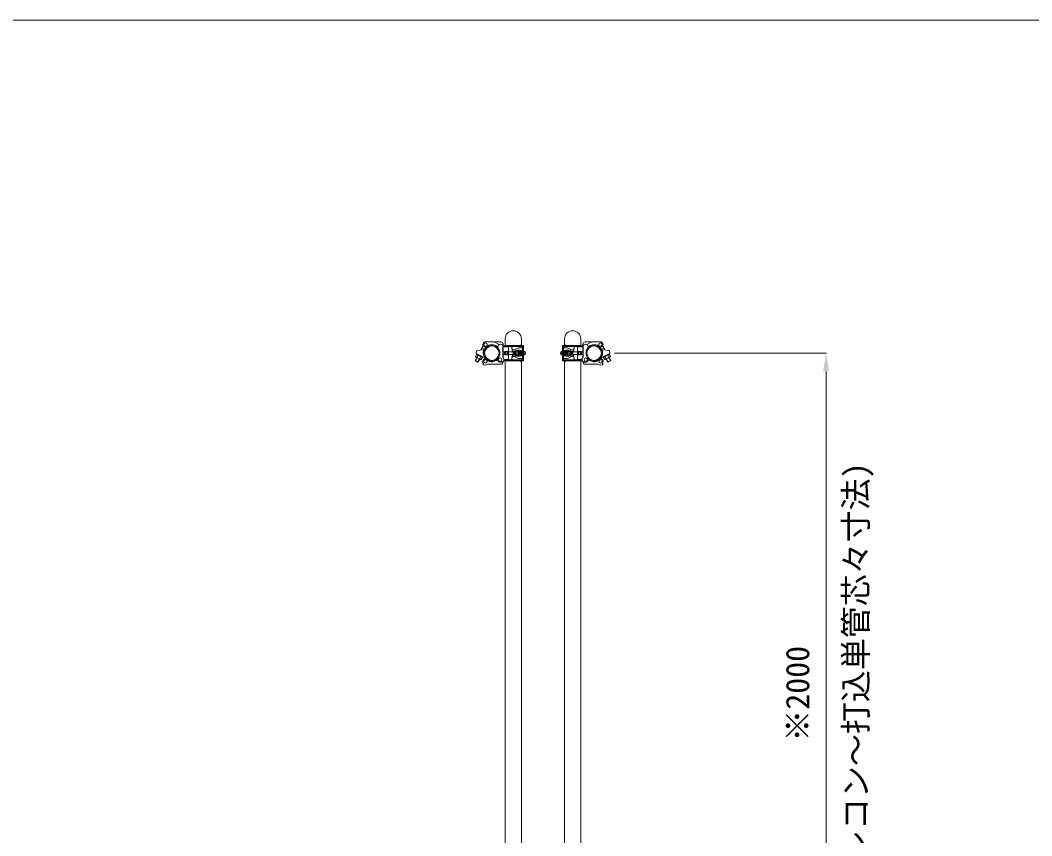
# Model space of a CAD drawing. Units: millimetres, scale not verified. Extents: x 54697 to 74822, y -14438 to 14438.
# Drawn here: x 64826 to 67867, y -3012 to -562 of the extents above; entities that cross this region are included whole.
import ezdxf
from ezdxf.enums import TextEntityAlignment as Align

# ---------------------------------------------------------------- set-up
doc = ezdxf.new("R2010")
doc.units = ezdxf.units.MM
doc.header["$LTSCALE"] = 38
for name, color, linetype, lineweight in [('0-6_ﾎﾞﾙﾄ類', 2, 'Continuous', 18), ('0-A_図面枠', 7, 'Continuous', 18), ('0-B_寸法', 3, 'Continuous', 18), ('0-E_単管', 7, 'Continuous', 18), ('0-F_単管ｸﾗﾝﾌﾟ', 7, 'Continuous', 18)]:
    doc.layers.add(name, color=color, linetype=linetype, lineweight=lineweight)
doc.styles.add('ＭＳ ゴシック', font='')
doc.styles.get('ＭＳ ゴシック').set_extended_font_data('MS Gothic')

msp = doc.modelspace()

# ---------------------------------------------------------------- linework, layer by layer
at = {"layer": '0-6_ﾎﾞﾙﾄ類'}
for p, q in [((66195.6, -1573.8), (66210.15, -1581.57)), ((66198, -1566), (66198.96, -1564.23)), ((66215.31, -1575.27), (66198, -1566)), ((66216.27, -1573.5), (66198.96, -1564.23)), ((66202.32, -1568.31), (66198.99, -1574.58)), ((66210.99, -1572.93), (66207.63, -1579.2)), ((66216.27, -1573.5), (66215.31, -1575.27)), ((66578.55, -1573.5), (66595.86, -1564.23)), ((66578.55, -1573.5), (66579.48, -1575.27)), ((66596.79, -1566), (66579.48, -1575.27)), ((66583.8, -1572.93), (66587.16, -1579.2)), ((66599.19, -1573.8), (66584.64, -1581.57)), ((66592.47, -1568.31), (66595.83, -1574.58)), ((66596.79, -1566), (66595.86, -1564.23))]:
    msp.add_line(p, q, dxfattribs=at)
for points in [[(66198, -1566), (66194.67, -1572.27), (66195.6, -1573.8)], [(66215.31, -1575.27), (66211.98, -1581.51), (66210.15, -1581.57)], [(66579.48, -1575.27), (66582.84, -1581.51), (66584.64, -1581.57)], [(66596.79, -1566), (66600.15, -1572.27), (66599.19, -1573.8)]]:
    msp.add_lwpolyline(points, dxfattribs=at)
for centre, radius, start, end in [((66198.51, -1570.26), 4.35, 207.478, 276.246), ((66210.6, -1563.24), 16.23, 224.274, 259.45), ((66211.5, -1577.19), 4.35, 207.478, 276.246), ((66583.32, -1577.19), 4.35, 263.754, 332.522), ((66584.19, -1563.24), 16.23, 280.55, 315.726), ((66596.28, -1570.26), 4.35, 263.754, 332.522)]:
    msp.add_arc(centre, radius, start, end, dxfattribs=at)
at = {"layer": '0-A_図面枠'}
msp.add_lwpolyline([(54697.41, -562.5), (74822.4, -562.5), (74822.4, -14437.5), (54697.41, -14437.5)], close=True, dxfattribs=at)
at = {"layer": '0-B_寸法'}
for p, q in [((66612.39, -1562.49), (67249.41, -1562.49)), ((67248.39, -1617.51), (67248.39, -3507.51))]:
    msp.add_line(p, q, dxfattribs=at)
at = {"layer": '0-B_寸法', "color": 91}
msp.add_solid([(67239.24, -1617.51), (67248.39, -1562.49), (67257.57, -1617.51)], dxfattribs=at)
at = {"layer": '0-E_単管'}
for p, q in [((66283.77, -1539.51), (66283.77, -1519.5)), ((66332.37, -1519.5), (66332.37, -1537.68)), ((66462.42, -1519.5), (66462.42, -1537.68)), ((66511.02, -1539.51), (66511.02, -1519.5)), ((66283.77, -3507.99), (66283.77, -1585.5)), ((66332.37, -1587.33), (66332.37, -3507.99)), ((66511.02, -3536.49), (66511.02, -1585.5))]:
    msp.add_line(p, q, dxfattribs=at)
msp.add_lwpolyline([(66462.42, -1587.33), (66462.42, -3538.5), (66498.21, -3538.5)], dxfattribs=at)
for centre in [(66308.07, -1519.5), (66486.72, -1519.5)]:
    msp.add_arc(centre, 24.3, 0, 180, dxfattribs=at)
at = {"layer": '0-F_単管ｸﾗﾝﾌﾟ'}
for p, q in [((66217.5, -1539.75), (66209.97, -1553.82)), ((66218.07, -1540.83), (66211.17, -1553.73)), ((66213, -1548.15), (66214.53, -1547.22)), ((66213.75, -1546.8), (66222.54, -1551.51)), ((66220.5, -1553.22), (66225.12, -1544.61)), ((66220.65, -1555.05), (66226.32, -1544.46)), ((66270.57, -1528.62), (66224.82, -1528.62)), ((66265.47, -1536.78), (66250.32, -1528.68)), ((66277.05, -1574.82), (66277.05, -1540.47)), ((66277.59, -1575.45), (66277.59, -1535.61)), ((66277.68, -1543.5), (66293.58, -1543.5)), ((66282.57, -1539.51), (66338.58, -1539.51)), ((66282.57, -1542), (66338.58, -1542)), ((66293.58, -1543.5), (66293.58, -1581.51)), ((66294.57, -1542), (66294.57, -1539.51)), ((66302.58, -1542), (66302.58, -1539.51)), ((66305.46, -1551.99), (66302.58, -1542)), ((66323.58, -1546.92), (66311.46, -1551.99)), ((66323.58, -1546.92), (66334.59, -1546.92)), ((66335.55, -1544.01), (66338.58, -1544.01)), ((66335.58, -1539.51), (66335.58, -1557.51)), ((66335.58, -1542.99), (66338.58, -1542.99)), ((66338.58, -1539.51), (66338.58, -1557.51)), ((66456.21, -1539.51), (66456.21, -1557.51)), ((66512.22, -1539.51), (66456.21, -1539.51)), ((66512.22, -1542), (66456.21, -1542)), ((66459.24, -1542.99), (66456.21, -1542.99)), ((66459.24, -1544.01), (66456.21, -1544.01)), ((66459.21, -1539.51), (66459.21, -1557.51)), ((66471.21, -1546.92), (66460.23, -1546.92)), ((66471.21, -1546.92), (66483.33, -1551.99)), ((66489.33, -1551.99), (66492.21, -1542)), ((66492.21, -1542), (66492.21, -1539.51)), ((66500.22, -1542), (66500.22, -1539.51)), ((66517.11, -1543.5), (66501.21, -1543.5)), ((66501.21, -1543.5), (66501.21, -1581.51)), ((66517.23, -1575.45), (66517.23, -1535.61)), ((66517.74, -1574.82), (66517.74, -1540.47)), ((66524.22, -1528.62), (66569.97, -1528.62)), ((66529.35, -1536.78), (66544.5, -1528.68)), ((66574.14, -1555.05), (66568.47, -1544.46)), ((66574.29, -1553.22), (66569.7, -1544.61)), ((66581.07, -1546.8), (66572.25, -1551.51)), ((66576.75, -1540.83), (66583.65, -1553.73)), ((66577.29, -1539.75), (66584.82, -1553.82)), ((66581.79, -1548.15), (66580.26, -1547.22)), ((66198.48, -1575.33), (66193.8, -1584.09)), ((66199.35, -1575.81), (66193.98, -1585.86)), ((66198.78, -1564.14), (66197.49, -1565.46)), ((66198.78, -1564.14), (66222.24, -1576.71)), ((66206.4, -1579.56), (66201.03, -1589.64)), ((66207.3, -1580.04), (66202.62, -1588.8)), ((66219.81, -1552.95), (66221.22, -1553.49)), ((66221.82, -1552.89), (66221.76, -1551.09)), ((66281.58, -1557.6), (66281.58, -1567.41)), ((66282.57, -1557.51), (66293.58, -1557.51)), ((66282.57, -1557.51), (66282.57, -1567.5)), ((66282.57, -1567.5), (66293.58, -1567.5)), ((66286.86, -1558.5), (66316.11, -1558.5)), ((66286.86, -1566.51), (66316.11, -1566.51)), ((66290.58, -1557.51), (66290.58, -1567.5)), ((66305.46, -1572.99), (66302.58, -1583.01)), ((66305.46, -1557), (66316.89, -1557)), ((66305.46, -1568.01), (66316.89, -1568.01)), ((66309.42, -1557.51), (66316.59, -1557.51)), ((66309.42, -1567.5), (66316.59, -1567.5)), ((66323.58, -1578.06), (66311.46, -1572.99)), ((66318.06, -1557), (66323.07, -1557)), ((66318.06, -1568.01), (66323.07, -1568.01)), ((66320.34, -1553.49), (66327.6, -1553.49)), ((66320.34, -1571.49), (66327.6, -1571.49)), ((66323.58, -1578.06), (66334.59, -1578.06)), ((66325.68, -1558.5), (66340.59, -1558.5)), ((66325.68, -1566.51), (66340.59, -1566.51)), ((66326.64, -1557.51), (66341.43, -1557.51)), ((66326.64, -1567.5), (66341.43, -1567.5)), ((66330.15, -1554.93), (66334.59, -1554.93)), ((66330.15, -1570.08), (66334.59, -1570.08)), ((66335.55, -1581), (66338.58, -1581)), ((66335.58, -1585.5), (66335.58, -1567.5)), ((66338.58, -1567.5), (66338.58, -1585.5)), ((66342.18, -1557.75), (66341.43, -1557.51)), ((66342.18, -1567.26), (66341.43, -1567.5)), ((66452.61, -1557.75), (66453.36, -1557.51)), ((66452.61, -1567.26), (66453.36, -1567.5)), ((66468.18, -1557.51), (66453.36, -1557.51)), ((66468.18, -1567.5), (66453.36, -1567.5)), ((66469.11, -1558.5), (66454.2, -1558.5)), ((66469.11, -1566.51), (66454.2, -1566.51)), ((66456.21, -1567.5), (66456.21, -1585.5)), ((66459.24, -1581), (66456.21, -1581)), ((66459.21, -1585.5), (66459.21, -1567.5)), ((66464.64, -1554.93), (66460.23, -1554.93)), ((66464.64, -1570.08), (66460.23, -1570.08)), ((66471.21, -1578.06), (66460.23, -1578.06)), ((66474.45, -1553.49), (66467.19, -1553.49)), ((66474.45, -1571.49), (66467.19, -1571.49)), ((66471.21, -1578.06), (66483.33, -1572.99)), ((66476.73, -1557), (66471.72, -1557)), ((66476.73, -1568.01), (66471.72, -1568.01)), ((66489.33, -1557), (66477.93, -1557)), ((66489.33, -1568.01), (66477.93, -1568.01)), ((66485.37, -1557.51), (66478.2, -1557.51)), ((66485.37, -1567.5), (66478.2, -1567.5)), ((66507.93, -1558.5), (66478.68, -1558.5)), ((66507.93, -1566.51), (66478.68, -1566.51)), ((66489.33, -1572.99), (66492.21, -1583.01)), ((66512.22, -1557.51), (66501.21, -1557.51)), ((66512.22, -1567.5), (66501.21, -1567.5)), ((66504.21, -1557.51), (66504.21, -1567.5)), ((66512.22, -1557.51), (66512.22, -1567.5)), ((66513.21, -1557.6), (66513.21, -1567.41)), ((66596.01, -1564.14), (66572.55, -1576.71)), ((66572.97, -1552.89), (66573.03, -1551.09)), ((66574.98, -1552.95), (66573.57, -1553.49)), ((66587.52, -1580.04), (66592.2, -1588.8)), ((66588.39, -1579.56), (66593.79, -1589.64)), ((66595.44, -1575.81), (66600.84, -1585.86)), ((66596.01, -1564.14), (66597.33, -1565.46)), ((66596.31, -1575.33), (66600.99, -1584.09)), ((66202.62, -1588.8), (66193.8, -1584.09)), ((66201.03, -1589.64), (66202.62, -1588.8)), ((66216.48, -1595.22), (66218.61, -1593.09)), ((66270.57, -1595.76), (66231.48, -1595.76)), ((66276.51, -1589.82), (66274.38, -1587.69)), ((66279.72, -1581.51), (66293.58, -1581.51)), ((66282.57, -1583.01), (66338.58, -1583.01)), ((66282.57, -1585.5), (66338.58, -1585.5)), ((66293.58, -1581.51), (66291.99, -1583.01)), ((66294.57, -1585.5), (66294.57, -1583.01)), ((66302.58, -1585.5), (66302.58, -1583.01)), ((66335.58, -1581.99), (66338.58, -1581.99)), ((66459.24, -1581.99), (66456.21, -1581.99)), ((66512.22, -1583.01), (66456.21, -1583.01)), ((66512.22, -1585.5), (66456.21, -1585.5)), ((66492.21, -1585.5), (66492.21, -1583.01)), ((66500.22, -1585.5), (66500.22, -1583.01)), ((66515.07, -1581.51), (66501.21, -1581.51)), ((66501.21, -1581.51), (66502.8, -1583.01)), ((66518.31, -1589.82), (66520.41, -1587.69)), ((66524.22, -1595.76), (66563.31, -1595.76)), ((66578.31, -1595.22), (66576.18, -1593.09)), ((66592.2, -1588.8), (66600.99, -1584.09)), ((66593.79, -1589.64), (66592.2, -1588.8))]:
    msp.add_line(p, q, dxfattribs=at)
for points in [[(66302.58, -1542), (66305.46, -1557), (66305.46, -1551.99), (66311.46, -1551.99)], [(66492.21, -1542), (66489.33, -1557), (66489.33, -1551.99), (66483.33, -1551.99)], [(66196.38, -1560.24), (66198.36, -1554.84), (66219.81, -1552.95)], [(66302.58, -1583.01), (66305.46, -1568.01), (66305.46, -1572.99), (66311.46, -1572.99)], [(66492.21, -1583.01), (66489.33, -1568.01), (66489.33, -1572.99), (66483.33, -1572.99)], [(66598.44, -1560.24), (66596.43, -1554.84), (66574.98, -1552.95)], [(66201.03, -1589.64), (66193.98, -1585.86), (66193.8, -1584.09)], [(66593.79, -1589.64), (66600.84, -1585.86), (66600.99, -1584.09)]]:
    msp.add_lwpolyline(points, dxfattribs=at)
for centre, radius in [((66224.85, -1536.6), 5.01), ((66243.78, -1562.49), 21.81), ((66551.01, -1562.49), 21.81), ((66569.94, -1536.6), 5.01), ((66268.74, -1582.02), 5.01), ((66526.05, -1582.02), 5.01), ((66224.28, -1587.45), 5.01), ((66570.51, -1587.45), 5.01)]:
    msp.add_circle(centre, radius, dxfattribs=at)
for centre, radius, start, end in [((66224.85, -1536.6), 8.01, 89.555, 294.53), ((66243.78, -1562.49), 24.3, 158.23, 141.61), ((66243.78, -1562.49), 25.8, 46.062, 136.061), ((66269.7, -1543.56), 8.01, 22.798, 204.53), ((66270.57, -1535.61), 6.99, 0, 90), ((66282.57, -1544.49), 5.01, 90, 180), ((66282.57, -1544.49), 2.49, 90, 156.422), ((66331.02, -1543.77), 6.24, 43.038, 136.962), ((66334.59, -1550.94), 3.99, 270, 90), ((66460.23, -1550.94), 3.99, 90, 270), ((66463.8, -1543.77), 6.24, 43.038, 136.962), ((66512.22, -1544.49), 5.01, 0, 90), ((66512.22, -1544.49), 2.49, 23.578, 90), ((66524.22, -1535.61), 6.99, 90, 180), ((66525.12, -1543.56), 8.01, 335.47, 157.202), ((66551.01, -1562.49), 24.3, 38.39, 21.77), ((66551.01, -1562.49), 25.8, 43.939, 133.938), ((66569.94, -1536.6), 8.01, 245.47, 90.445), ((66201.06, -1561.98), 5.01, 159.862, 224.13), ((66224.28, -1587.45), 8.01, 71.788, 224.862), ((66243.78, -1562.49), 25.8, 158.301, 221.08), ((66243.78, -1562.49), 25.8, 221.076, 311.075), ((66268.74, -1582.02), 8.01, 161.788, 314.862), ((66268.74, -1582.02), 11.01, 314.862, 40.876), ((66282.57, -1562.49), 5.01, 90, 270), ((66291.33, -1562.49), 6, 138.19, 221.81), ((66291.33, -1562.49), 6, 123.557, 123.564), ((66291.33, -1562.49), 6, 236.443, 236.462), ((66314.34, -1562.49), 6.99, 134.415, 225.585), ((66316.32, -1562.49), 6.99, 134.415, 225.585), ((66318.33, -1562.49), 6.99, 134.415, 225.585), ((66311.46, -1557), 5.01, 0, 90), ((66311.46, -1568.01), 5.01, 270, 0), ((66320.34, -1562.49), 6.99, 134.415, 225.585), ((66325.95, -1562.49), 10.59, 121.891, 238.109), ((66325.95, -1562.49), 9.6, 110.364, 249.636), ((66330.93, -1562.49), 9.6, 110.364, 249.636), ((66330.93, -1562.49), 6.6, 130.749, 229.251), ((66332.34, -1562.49), 6.99, 134.415, 225.585), ((66334.32, -1562.49), 6.99, 134.415, 225.585), ((66324.27, -1562.49), 9.6, 31.388, 69.636), ((66324.27, -1562.49), 9.6, 290.364, 328.612), ((66336.33, -1562.49), 6.99, 134.415, 225.585), ((66338.34, -1562.49), 6.99, 134.415, 225.585), ((66340.32, -1562.49), 6.99, 134.415, 225.585), ((66334.59, -1574.07), 3.99, 270, 90), ((66342.33, -1562.49), 6.99, 134.415, 225.585), ((66344.34, -1562.49), 6.99, 134.415, 225.585), ((66346.32, -1562.49), 6.99, 134.415, 225.585), ((66347.34, -1562.49), 6.99, 137.22, 222.78), ((66338.52, -1562.49), 6, 307.592, 52.408), ((66456.27, -1562.49), 6, 127.592, 232.408), ((66447.48, -1562.49), 6.99, 317.22, 42.78), ((66448.47, -1562.49), 6.99, 314.415, 45.585), ((66450.48, -1562.49), 6.99, 314.415, 45.585), ((66460.23, -1574.07), 3.99, 90, 270), ((66452.46, -1562.49), 6.99, 314.415, 45.585), ((66454.47, -1562.49), 6.99, 314.415, 45.585), ((66456.48, -1562.49), 6.99, 314.415, 45.585), ((66470.55, -1562.49), 9.6, 110.364, 148.612), ((66470.55, -1562.49), 9.6, 211.388, 249.636), ((66458.46, -1562.49), 6.99, 314.415, 45.585), ((66460.47, -1562.49), 6.99, 314.415, 45.585), ((66463.86, -1562.49), 9.6, 290.364, 69.636), ((66462.48, -1562.49), 6.99, 314.415, 45.585), ((66463.86, -1562.49), 6.6, 310.749, 49.251), ((66468.87, -1562.49), 9.6, 290.364, 69.636), ((66468.87, -1562.49), 10.59, 301.891, 58.109), ((66483.33, -1557), 5.01, 90, 180), ((66483.33, -1568.01), 5.01, 180, 270), ((66474.48, -1562.49), 6.99, 314.415, 45.585), ((66476.46, -1562.49), 6.99, 314.415, 45.585), ((66478.47, -1562.49), 6.99, 314.415, 45.585), ((66480.48, -1562.49), 6.99, 314.415, 45.585), ((66503.46, -1562.49), 6, 303.538, 303.557), ((66503.46, -1562.49), 6, 56.436, 56.443), ((66503.46, -1562.49), 6, 318.19, 41.81), ((66512.22, -1562.49), 5.01, 270, 90), ((66526.05, -1582.02), 11.01, 139.124, 225.138), ((66526.05, -1582.02), 8.01, 225.138, 18.212), ((66551.01, -1562.49), 25.8, 228.925, 318.924), ((66570.51, -1587.45), 8.01, 315.138, 108.212), ((66551.01, -1562.49), 25.8, 318.92, 21.699), ((66593.73, -1561.98), 5.01, 315.87, 20.138), ((66224.28, -1587.45), 11.01, 224.862, 310.876), ((66270.57, -1588.77), 6.99, 270, 0), ((66282.57, -1580.49), 5.01, 231.658, 270), ((66282.57, -1580.49), 2.49, 203.578, 270), ((66331.02, -1581.24), 6.24, 223.038, 316.962), ((66463.8, -1581.24), 6.24, 223.038, 316.962), ((66512.22, -1580.49), 2.49, 270, 336.422), ((66512.22, -1580.49), 5.01, 270, 308.342), ((66524.22, -1588.77), 6.99, 180, 270), ((66570.51, -1587.45), 11.01, 229.124, 315.138)]:
    msp.add_arc(centre, radius, start, end, dxfattribs=at)

# ---------------------------------------------------------------- texts
at = {"layer": '0-B_寸法', "style": 'ＭＳ ゴシック'}
for s, p in [('(プレコン～打込単管芯々寸法)', (67394.01, -3234.51)), ('※2000', (67218.84, -2729.34))]:
    msp.add_text(s, height=70.38, rotation=90, dxfattribs=at).set_placement(p, align=Align.BOTTOM_LEFT)

doc.saveas('drawing.dxf')
